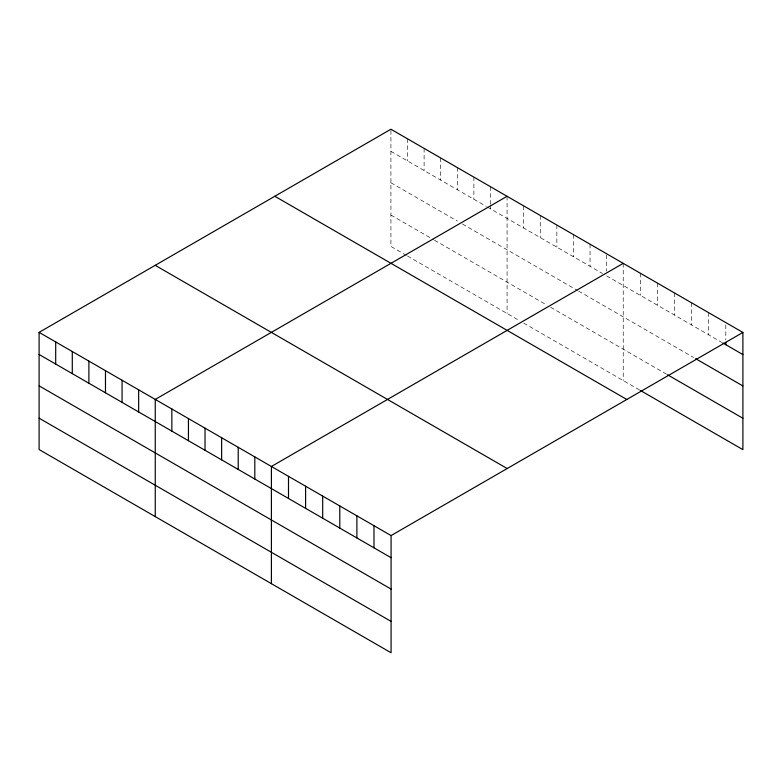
<?xml version="1.0" encoding="UTF-8"?>
<svg xmlns="http://www.w3.org/2000/svg" width="782" height="782" viewBox="0 0 782 782"><rect width="100%" height="100%" fill="white"/><g stroke="black" fill="none" stroke-linecap="round" stroke-linejoin="round"><path stroke-width="0.59" stroke-dasharray="3.91 2.93" d="M390.922 151.356L486.336 206.448M487.372 207.044L602.482 273.505M606.637 275.899L721.786 342.379M390.922 182.734L457.294 221.052M462.485 224.043L577.595 290.503M578.631 291.109L693.624 357.491M390.922 215.06L433.443 239.605M434.479 240.201L546.481 304.872M550.636 307.267L666.469 374.148M406.474 255.411L390.922 246.428L390.922 129.235M407.51 256.007L519.522 320.679M523.666 323.074L640.321 390.423M725.804 324.901L725.804 340.043M708.707 312.702L708.707 334.833M691.611 302.839L691.611 324.96M674.514 292.967L674.514 315.087M657.418 283.094L657.418 305.224M640.321 273.221L640.321 295.352M623.225 263.358L623.225 380.551M606.637 254.942L606.637 271.246M590.039 244.199L590.039 266.32M573.45 234.62L573.45 256.74M556.852 225.04L556.852 247.161M540.264 215.451L540.264 237.581M523.666 205.871L523.666 228.002M507.078 196.292L507.078 313.494M490.48 186.712L490.48 204.18M490.48 205.343L490.48 208.843M473.892 177.133L473.892 199.263M457.294 167.553L457.294 189.684M440.706 157.974L440.706 180.095M424.108 148.394L424.108 170.515M407.51 138.815L407.51 160.936"/><path stroke-width="1.17" d="M742.9 332.448L391.078 535.572L391.078 652.765L39.1 449.552L39.1 332.36L390.922 129.235L742.9 332.448L742.9 449.64L640.321 390.423M507.078 196.292L155.256 399.416L155.256 516.609M623.225 263.358L271.403 466.473L271.403 583.675M722.783 342.956L742.9 354.569M695.638 358.655L742.9 385.946M667.476 374.725L742.9 418.272M274.824 196.262L626.802 399.475M155.198 265.323L507.176 468.535M39.1 332.36L391.078 535.572M39.1 354.481L391.078 557.693M39.1 385.858L391.078 589.071M39.1 418.175L391.078 621.387M725.804 342.369L725.804 344.706M373.982 525.699L373.982 547.82M356.885 515.827L356.885 537.957M339.789 505.964L339.789 528.085M322.692 496.091L322.692 518.212M305.596 486.218L305.596 508.339M288.499 476.346L288.499 498.476M254.815 456.893L254.815 479.024M238.217 447.314L238.217 469.444M221.629 437.734L221.629 459.865M205.031 428.155L205.031 450.285M188.442 418.575L188.442 440.706M171.845 408.996L171.845 431.126M138.658 389.837L138.658 411.958M122.07 380.257L122.07 402.378M105.472 370.678L105.472 392.799M88.884 361.098L88.884 383.219M72.286 351.519L72.286 373.64M55.698 341.939L55.698 364.06"/></g></svg>
